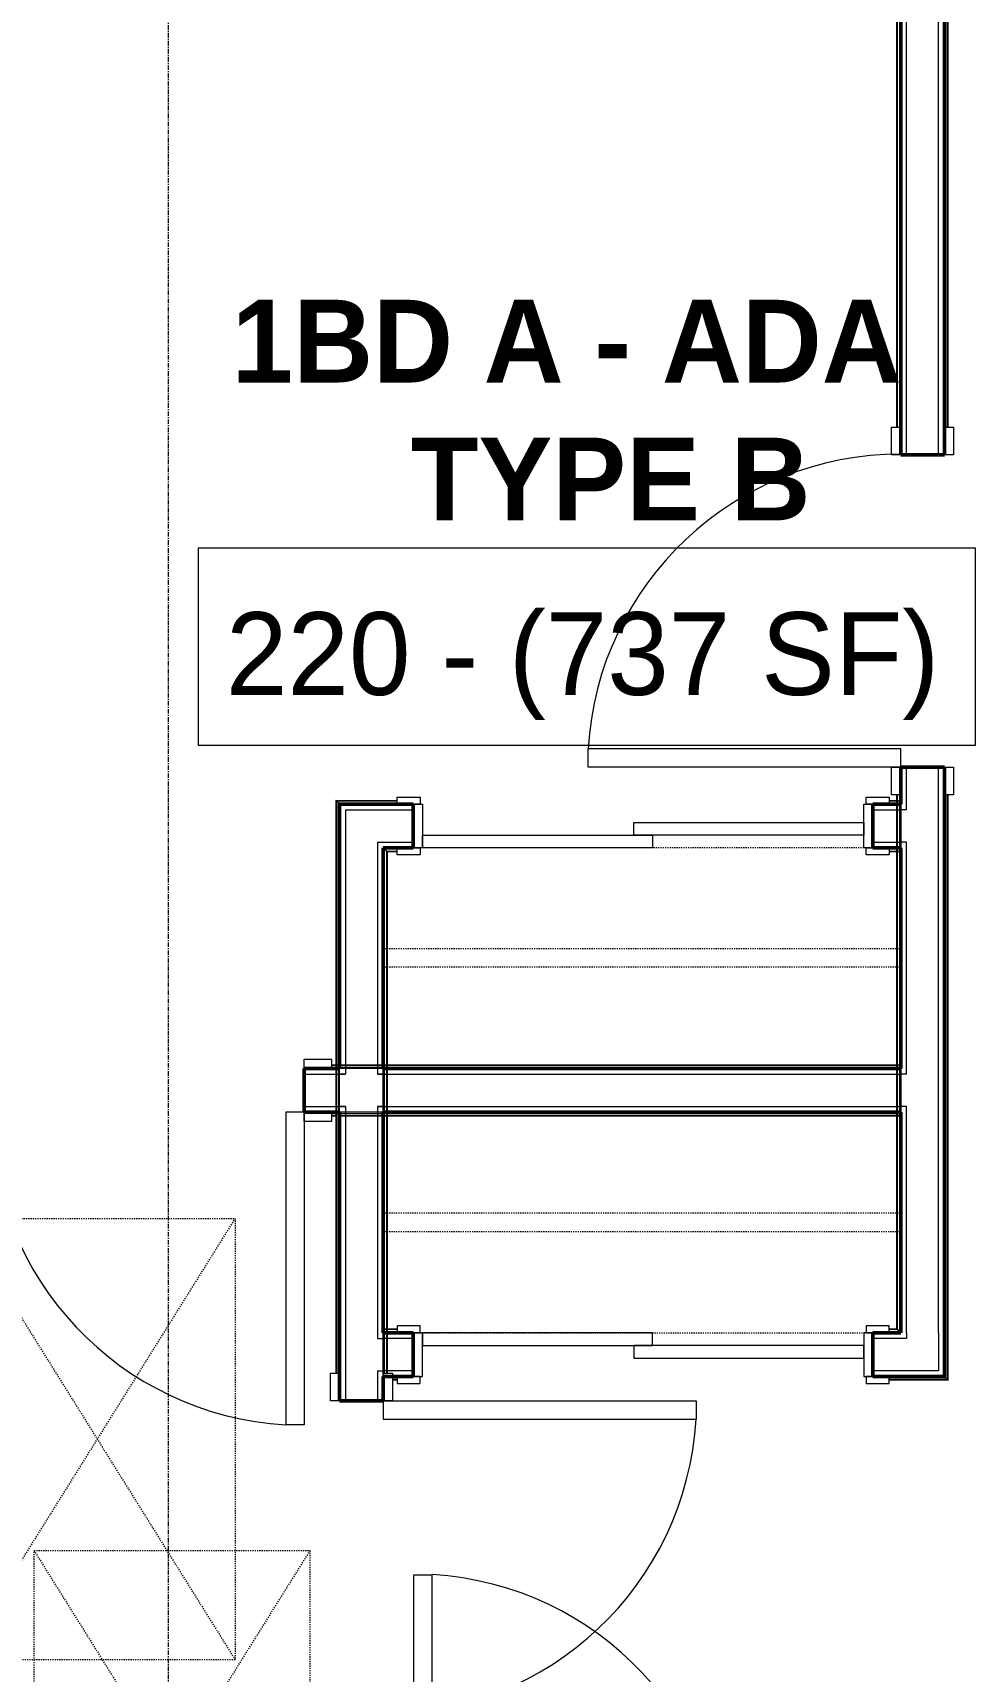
# Model space of a CAD drawing. Header units: inches. Extents: x -4235 to -464, y 9767 to 12344.
# Drawn here: x -3169.1 to -3066.6, y 10523 to 10701.2 of the extents above; entities that cross this region are included whole.
import ezdxf

# ---------------------------------------------------------------- set-up
doc = ezdxf.new("R2010")
doc.units = ezdxf.units.IN
doc.header["$MEASUREMENT"] = 0
doc.linetypes.add('Dash', pattern=[0.25, 0.125, -0.125])
doc.linetypes.add('Grid Line 1_2_', pattern=[0.875, 0.5, -0.125, 0.125, -0.125])
for name, color, linetype, lineweight in [('0-1', 7, 'Continuous', 5), ('0-2', 10, 'Continuous', 9), ('A-AREA-IDEN', 2, 'Continuous', 9), ('A-DOOR-1', 7, 'Continuous', 9), ('A-DOOR-2', 130, 'Continuous', 20), ('A-DOOR-FRAM-1', 130, 'Continuous', 20), ('A-GENM-HDLN-1', 7, 'Dash', 9), ('A-WALL-1', 250, 'Continuous', 50), ('A-WALL-2', 50, 'Continuous', 13), ('A-WALL-3', 10, 'Continuous', 9), ('A-WALL-4', 254, 'Continuous', 9), ('A-WALL-5', 7, 'Continuous', 9), ('Q-CASE-HDLN-1', 7, 'Dash', 9), ('S-GRID-1', 1, 'Grid Line 1_2_', 9)]:
    doc.layers.add(name, color=color, linetype=linetype, lineweight=lineweight)
doc.styles.add('Century Gothic', font='ufonts.com_century-gothic.ttf', dxfattribs={"height": 9})
doc.styles.add('Century Gothic_B', font='GOTHICB.TTF', dxfattribs={"height": 9})

# ---------------------------------------------------------------- blocks, each defined once
blk = doc.blocks.new('Basic Wall _ INT - W4BØF - _5_8 GYP - 2X4 WOOD_BATT_ - 5_8 GYP_ - ___-2682441-BACKGROUND - 2ND FLOOR')
at = {"layer": 'A-WALL-3'}
for p, q in [((-3074.67, 10658.34), (-3074.67, 10655.34)), ((-3074.67, 10620.11), (-3074.67, 10618.34)), ((-3075.02, 10617.65), (-3075.02, 10617.75)), ((-3075.02, 10617.55), (-3075.02, 10617.63)), ((-3075.02, 10617.49), (-3075.02, 10617.54)), ((-3075.02, 10612.59), (-3075.02, 10617.34)), ((-3074.67, 10617.34), (-3074.67, 10612.59)), ((-3075.02, 10612.39), (-3075.02, 10612.44)), ((-3075.02, 10612.31), (-3075.02, 10612.39)), ((-3075.02, 10612.19), (-3075.02, 10612.3)), ((-3075.02, 10588.88), (-3075.02, 10589)), ((-3075.02, 10588.79), (-3075.02, 10588.88)), ((-3075.02, 10588.73), (-3075.02, 10588.79)), ((-3075.02, 10587.97), (-3075.02, 10588.59)), ((-3075.02, 10584.49), (-3075.02, 10587.96)), ((-3074.67, 10588.59), (-3074.67, 10583.84)), ((-3075.02, 10583.84), (-3075.02, 10584.46)), ((-3075.02, 10583.64), (-3075.02, 10583.69)), ((-3075.02, 10583.55), (-3075.02, 10583.64)), ((-3075.02, 10583.43), (-3075.02, 10583.55)), ((-3075.09, 10560.25), (-3075.02, 10560.19)), ((-3075.02, 10560.19), (-3074.88, 10560.05)), ((-3074.88, 10560.04), (-3074.81, 10559.98)), ((-3074.7, 10559.86), (-3074.67, 10559.84))]:
    blk.add_line(p, q, dxfattribs=at)
at = {"layer": 'A-WALL-4'}
for p, q in [((-3075.02, 10658.34), (-3075.02, 10842.51)), ((-3074.67, 10809.24), (-3074.67, 10658.34)), ((-3075.02, 10617.75), (-3075.02, 10618.34)), ((-3074.67, 10618.34), (-3074.67, 10617.34)), ((-3075.09, 10617.65), (-3075.09, 10617.75)), ((-3075.09, 10617.55), (-3075.09, 10617.63)), ((-3075.09, 10617.49), (-3075.09, 10617.54)), ((-3075.09, 10612.59), (-3075.09, 10617.34)), ((-3074.8, 10617.31), (-3074.8, 10612.62)), ((-3075.09, 10612.39), (-3075.09, 10612.44)), ((-3075.09, 10612.31), (-3075.09, 10612.39)), ((-3075.09, 10612.19), (-3075.09, 10612.3)), ((-3075.02, 10589), (-3075.02, 10612.18)), ((-3074.67, 10612.59), (-3074.67, 10588.59)), ((-3075.09, 10588.88), (-3075.09, 10589)), ((-3075.09, 10588.79), (-3075.09, 10588.88)), ((-3075.09, 10588.73), (-3075.09, 10588.79)), ((-3075.09, 10587.97), (-3075.09, 10588.59)), ((-3075.09, 10584.49), (-3075.09, 10587.96)), ((-3074.8, 10588.59), (-3074.8, 10587.97)), ((-3074.8, 10587.96), (-3074.8, 10584.47)), ((-3075.09, 10583.84), (-3075.09, 10584.46)), ((-3074.8, 10584.46), (-3074.8, 10583.84)), ((-3075.09, 10583.64), (-3075.09, 10583.69)), ((-3075.09, 10583.55), (-3075.09, 10583.64)), ((-3075.09, 10583.43), (-3075.09, 10583.55)), ((-3075.02, 10560.19), (-3075.02, 10583.43)), ((-3074.67, 10583.84), (-3074.67, 10559.84))]:
    blk.add_line(p, q, dxfattribs=at)
at = {"layer": 'A-WALL-5'}
for p, q in [((-3075.09, 10658.34), (-3075.09, 10842.51)), ((-3074.8, 10809.24), (-3074.8, 10658.34)), ((-3075.09, 10617.75), (-3075.09, 10618.34)), ((-3074.8, 10618.34), (-3074.8, 10617.34)), ((-3075.09, 10589), (-3075.09, 10612.18)), ((-3074.8, 10612.59), (-3074.8, 10588.59)), ((-3075.09, 10560.25), (-3075.09, 10583.43)), ((-3074.8, 10583.84), (-3074.8, 10559.96))]:
    blk.add_line(p, q, dxfattribs=at)
at = {"layer": 'A-WALL-5', "flags": 128}
for points in [[(-3074.8, 10559.96), (-3074.82, 10559.98), (-3074.88, 10560.04), (-3074.97, 10560.13), (-3075.09, 10560.25)], [(-3074.72, 10559.88), (-3074.74, 10559.9), (-3074.76, 10559.92), (-3074.77, 10559.94), (-3074.79, 10559.95), (-3074.8, 10559.96), (-3074.8, 10559.96)]]:
    blk.add_lwpolyline(points, dxfattribs=at)
blk = doc.blocks.new('Basic Wall _ INT - W4BØF - _5_8 GYP - 2X4 WOOD_BATT_ - 5_8 GYP_ - ___-2682442-BACKGROUND - 2ND FLOOR')
at = {"layer": 'A-WALL-3'}
for p, q in [((-3069.92, 10658.34), (-3069.92, 10655.34)), ((-3069.92, 10621.34), (-3069.92, 10618.34)), ((-3069.92, 10555.09), (-3069.9, 10555.07)), ((-3069.78, 10554.95), (-3069.72, 10554.89)), ((-3069.72, 10554.88), (-3069.57, 10554.74)), ((-3069.57, 10554.74), (-3069.51, 10554.68))]:
    blk.add_line(p, q, dxfattribs=at)
at = {"layer": 'A-WALL-4'}
for p, q in [((-3069.92, 10842.51), (-3069.92, 10658.34)), ((-3069.57, 10658.34), (-3069.57, 10842.51)), ((-3069.92, 10618.34), (-3069.92, 10555.09)), ((-3069.57, 10554.74), (-3069.57, 10618.34))]:
    blk.add_line(p, q, dxfattribs=at)
at = {"layer": 'A-WALL-5'}
for p, q in [((-3069.8, 10658.34), (-3069.8, 10842.51)), ((-3069.51, 10658.34), (-3069.51, 10842.51)), ((-3069.8, 10554.96), (-3069.8, 10618.34)), ((-3069.51, 10554.68), (-3069.51, 10618.34))]:
    blk.add_line(p, q, dxfattribs=at)
at = {"layer": 'A-WALL-5', "flags": 128}
for points in [[(-3069.8, 10554.96), (-3069.8, 10554.97), (-3069.81, 10554.98), (-3069.82, 10554.99), (-3069.84, 10555.01), (-3069.86, 10555.03), (-3069.88, 10555.05)], [(-3069.51, 10554.68), (-3069.63, 10554.8), (-3069.72, 10554.89), (-3069.78, 10554.94), (-3069.8, 10554.96)]]:
    blk.add_lwpolyline(points, dxfattribs=at)
blk = doc.blocks.new('Basic Wall _ INT - W4BØF - _5_8 GYP - 2X4 WOOD_BATT_ - 5_8 GYP_ - ___-2682443-BACKGROUND - 2ND FLOOR')
at = {"layer": 'A-WALL-3'}
for p, q in [((-3130.95, 10559.96), (-3130.95, 10560.25)), ((-3130.95, 10560.25), (-3130.95, 10560.19)), ((-3130.95, 10560.19), (-3130.95, 10560.05)), ((-3130.95, 10560.04), (-3130.95, 10559.98)), ((-3130.95, 10559.9), (-3130.95, 10559.96)), ((-3130.95, 10559.86), (-3130.95, 10559.84)), ((-3130.75, 10560.19), (-3130.8, 10560.19)), ((-3130.65, 10560.19), (-3130.73, 10560.19)), ((-3130.54, 10560.19), (-3130.64, 10560.19)), ((-3129.44, 10559.84), (-3127.69, 10559.84)), ((-3077.69, 10559.84), (-3075.94, 10559.84)), ((-3075.02, 10560.19), (-3075.09, 10560.25)), ((-3074.88, 10560.05), (-3075.02, 10560.19)), ((-3074.81, 10559.98), (-3074.88, 10560.04)), ((-3074.67, 10559.84), (-3074.7, 10559.86))]:
    blk.add_line(p, q, dxfattribs=at)
at = {"layer": 'A-WALL-4'}
for p, q in [((-3130.95, 10559.88), (-3130.95, 10559.9)), ((-3130.95, 10559.84), (-3130.95, 10559.88)), ((-3130.95, 10559.84), (-3129.44, 10559.84)), ((-3130.75, 10560.25), (-3130.8, 10560.25)), ((-3130.65, 10560.25), (-3130.73, 10560.25)), ((-3130.54, 10560.25), (-3130.64, 10560.25)), ((-3129.44, 10560.19), (-3130.54, 10560.19)), ((-3075.02, 10560.19), (-3075.94, 10560.19)), ((-3075.94, 10559.84), (-3074.67, 10559.84))]:
    blk.add_line(p, q, dxfattribs=at)
at = {"layer": 'A-WALL-5'}
for p, q in [((-3129.44, 10559.96), (-3130.95, 10559.96)), ((-3129.44, 10560.25), (-3130.54, 10560.25)), ((-3075.09, 10560.25), (-3075.94, 10560.25)), ((-3074.8, 10559.96), (-3075.94, 10559.96))]:
    blk.add_line(p, q, dxfattribs=at)
at = {"layer": 'A-WALL-5', "flags": 128}
for points in [[(-3075.09, 10560.25), (-3074.97, 10560.13), (-3074.88, 10560.04), (-3074.82, 10559.98), (-3074.8, 10559.96)], [(-3074.8, 10559.96), (-3074.8, 10559.96), (-3074.79, 10559.95), (-3074.77, 10559.94), (-3074.76, 10559.92), (-3074.74, 10559.9), (-3074.72, 10559.88)]]:
    blk.add_lwpolyline(points, dxfattribs=at)
blk = doc.blocks.new('Basic Wall _ INT - W4BØF - _5_8 GYP - 2X4 WOOD_BATT_ - 5_8 GYP_ - ___-2682444-BACKGROUND - 2ND FLOOR')
at = {"layer": 'A-WALL-3'}
for p, q in [((-3129.44, 10555.09), (-3127.69, 10555.09)), ((-3069.9, 10555.07), (-3069.92, 10555.09)), ((-3069.72, 10554.89), (-3069.78, 10554.95)), ((-3069.57, 10554.74), (-3069.72, 10554.88)), ((-3069.51, 10554.68), (-3069.57, 10554.74))]:
    blk.add_line(p, q, dxfattribs=at)
at = {"layer": 'A-WALL-4'}
for p, q in [((-3129.95, 10555.09), (-3129.44, 10555.09)), ((-3129.44, 10554.74), (-3129.95, 10554.74)), ((-3075.94, 10555.09), (-3069.92, 10555.09)), ((-3069.57, 10554.74), (-3075.94, 10554.74))]:
    blk.add_line(p, q, dxfattribs=at)
at = {"layer": 'A-WALL-5'}
for p, q in [((-3129.95, 10554.96), (-3129.44, 10554.96)), ((-3129.44, 10554.68), (-3129.95, 10554.68)), ((-3075.94, 10554.96), (-3069.8, 10554.96)), ((-3069.51, 10554.68), (-3075.94, 10554.68))]:
    blk.add_line(p, q, dxfattribs=at)
at = {"layer": 'A-WALL-5', "flags": 128}
for points in [[(-3069.88, 10555.05), (-3069.86, 10555.03), (-3069.84, 10555.01), (-3069.82, 10554.99), (-3069.81, 10554.98), (-3069.8, 10554.97), (-3069.8, 10554.96)], [(-3069.8, 10554.96), (-3069.78, 10554.94), (-3069.72, 10554.89), (-3069.63, 10554.8), (-3069.51, 10554.68)]]:
    blk.add_lwpolyline(points, dxfattribs=at)
blk = doc.blocks.new('Basic Wall _ INT - W4BØF - _5_8 GYP - 2X4 WOOD_BATT_ - 5_8 GYP_ - ___-2682445-BACKGROUND - 2ND FLOOR')
at = {"layer": 'A-WALL-3'}
for p, q in [((-3136.05, 10617.69), (-3136.11, 10617.75)), ((-3135.9, 10617.55), (-3136.05, 10617.69)), ((-3135.84, 10617.48), (-3135.9, 10617.54)), ((-3135.7, 10617.34), (-3135.72, 10617.36)), ((-3136.05, 10589), (-3136.05, 10588.88)), ((-3136.05, 10588.88), (-3136.05, 10588.79)), ((-3136.05, 10588.79), (-3136.05, 10588.73)), ((-3136.05, 10588.59), (-3136.05, 10583.84)), ((-3135.7, 10583.84), (-3135.7, 10588.59)), ((-3136.05, 10583.69), (-3136.05, 10583.64)), ((-3136.05, 10583.63), (-3136.05, 10583.55)), ((-3136.05, 10583.54), (-3136.05, 10583.43)), ((-3135.7, 10552.46), (-3135.7, 10555.46)), ((-3135.7, 10515.46), (-3135.7, 10518.46)), ((-3136.05, 10458.13), (-3136.05, 10457.54)), ((-3135.7, 10457.54), (-3135.7, 10458.13)), ((-3135.82, 10457.54), (-3136.11, 10457.54)), ((-3136.11, 10457.54), (-3136.05, 10457.54)), ((-3136.05, 10457.54), (-3135.9, 10457.54)), ((-3135.9, 10457.54), (-3135.84, 10457.54)), ((-3135.74, 10457.54), (-3135.82, 10457.54)), ((-3135.7, 10457.54), (-3135.74, 10457.54)), ((-3135.72, 10457.54), (-3135.7, 10457.54))]:
    blk.add_line(p, q, dxfattribs=at)
at = {"layer": 'A-WALL-4'}
for p, q in [((-3136.05, 10617.69), (-3136.05, 10589)), ((-3135.7, 10588.59), (-3135.7, 10617.34)), ((-3136.11, 10589), (-3136.11, 10588.88)), ((-3136.11, 10588.88), (-3136.11, 10588.79)), ((-3136.11, 10588.79), (-3136.11, 10588.73)), ((-3136.11, 10588.59), (-3136.11, 10583.84)), ((-3135.82, 10588.57), (-3135.82, 10584.46)), ((-3135.82, 10584.44), (-3135.82, 10583.84)), ((-3136.11, 10583.69), (-3136.11, 10583.64)), ((-3136.11, 10583.63), (-3136.11, 10583.55)), ((-3136.11, 10583.54), (-3136.11, 10583.43)), ((-3136.05, 10583.43), (-3136.05, 10555.46)), ((-3135.7, 10555.46), (-3135.7, 10583.84)), ((-3136.05, 10515.46), (-3136.05, 10488.13)), ((-3135.7, 10488.13), (-3135.7, 10515.46)), ((-3136.11, 10458.13), (-3136.11, 10457.54)), ((-3135.82, 10458.13), (-3135.82, 10457.54))]:
    blk.add_line(p, q, dxfattribs=at)
at = {"layer": 'A-WALL-5'}
for p, q in [((-3136.11, 10617.75), (-3136.11, 10589)), ((-3135.82, 10617.46), (-3135.82, 10588.59)), ((-3136.11, 10583.43), (-3136.11, 10555.46)), ((-3135.82, 10583.84), (-3135.82, 10555.46)), ((-3136.11, 10515.46), (-3136.11, 10488.13)), ((-3135.82, 10515.46), (-3135.82, 10488.13))]:
    blk.add_line(p, q, dxfattribs=at)
at = {"layer": 'A-WALL-5', "flags": 128}
for points in [[(-3136.11, 10617.75), (-3135.99, 10617.63), (-3135.9, 10617.54), (-3135.84, 10617.48), (-3135.82, 10617.46)], [(-3135.82, 10617.46), (-3135.82, 10617.46), (-3135.81, 10617.45), (-3135.8, 10617.44), (-3135.78, 10617.42), (-3135.76, 10617.4), (-3135.74, 10617.38)]]:
    blk.add_lwpolyline(points, dxfattribs=at)
blk = doc.blocks.new('Basic Wall _ INT - W4BØF - _5_8 GYP - 2X4 WOOD_BATT_ - 5_8 GYP_ - ___-2682446-BACKGROUND - 2ND FLOOR')
at = {"layer": 'A-WALL-3'}
for p, q in [((-3130.92, 10612.57), (-3130.95, 10612.59)), ((-3130.75, 10612.39), (-3130.81, 10612.45)), ((-3130.6, 10612.24), (-3130.74, 10612.38)), ((-3130.54, 10612.18), (-3130.6, 10612.24)), ((-3130.95, 10583.84), (-3130.95, 10588.59)), ((-3130.6, 10588.95), (-3130.6, 10588.88)), ((-3130.6, 10588.87), (-3130.6, 10588.79)), ((-3130.6, 10588.78), (-3130.6, 10588.73)), ((-3130.6, 10588.59), (-3130.6, 10587.96)), ((-3130.6, 10587.94), (-3130.6, 10583.84)), ((-3130.6, 10583.69), (-3130.6, 10583.64)), ((-3130.6, 10583.62), (-3130.6, 10583.55)), ((-3130.6, 10583.53), (-3130.6, 10583.43)), ((-3130.95, 10555.46), (-3130.95, 10559.84)), ((-3130.6, 10560.24), (-3130.6, 10560.13)), ((-3130.6, 10560.12), (-3130.6, 10560.04)), ((-3130.6, 10560.04), (-3130.6, 10559.98)), ((-3130.6, 10559.84), (-3130.6, 10555.46)), ((-3130.95, 10515.46), (-3130.95, 10518.46)), ((-3130.95, 10494.79), (-3130.95, 10499.54)), ((-3130.6, 10499.54), (-3130.6, 10494.79)), ((-3130.95, 10457.54), (-3130.95, 10458.16)), ((-3130.6, 10458.16), (-3130.6, 10457.54)), ((-3130.95, 10457.54), (-3130.92, 10457.54)), ((-3130.91, 10457.54), (-3130.95, 10457.54)), ((-3130.82, 10457.54), (-3130.91, 10457.54)), ((-3130.54, 10457.54), (-3130.82, 10457.54)), ((-3130.81, 10457.54), (-3130.75, 10457.54)), ((-3130.74, 10457.54), (-3130.6, 10457.54)), ((-3130.6, 10457.54), (-3130.54, 10457.54))]:
    blk.add_line(p, q, dxfattribs=at)
at = {"layer": 'A-WALL-4'}
for p, q in [((-3130.95, 10588.59), (-3130.95, 10612.59)), ((-3130.6, 10612.24), (-3130.6, 10589)), ((-3130.82, 10587.96), (-3130.82, 10588.59)), ((-3130.82, 10583.84), (-3130.82, 10587.96)), ((-3130.54, 10588.95), (-3130.54, 10588.88)), ((-3130.54, 10588.87), (-3130.54, 10588.79)), ((-3130.54, 10588.78), (-3130.54, 10588.73)), ((-3130.54, 10588.58), (-3130.54, 10587.96)), ((-3130.54, 10587.94), (-3130.54, 10583.84)), ((-3130.95, 10559.84), (-3130.95, 10583.84)), ((-3130.6, 10583.43), (-3130.6, 10560.25)), ((-3130.54, 10583.69), (-3130.54, 10583.64)), ((-3130.54, 10583.62), (-3130.54, 10583.55)), ((-3130.54, 10583.53), (-3130.54, 10583.43)), ((-3130.82, 10559.24), (-3130.82, 10559.84)), ((-3130.54, 10560.24), (-3130.54, 10560.13)), ((-3130.54, 10560.12), (-3130.54, 10560.04)), ((-3130.54, 10560.03), (-3130.54, 10559.98)), ((-3130.54, 10559.84), (-3130.54, 10555.46)), ((-3130.82, 10555.46), (-3130.82, 10559.21)), ((-3130.95, 10499.54), (-3130.95, 10515.46)), ((-3130.6, 10515.46), (-3130.6, 10500.53)), ((-3130.82, 10498.94), (-3130.82, 10499.54)), ((-3130.82, 10495.41), (-3130.82, 10498.91)), ((-3130.54, 10499.54), (-3130.54, 10494.79)), ((-3130.82, 10494.79), (-3130.82, 10495.39)), ((-3130.95, 10458.16), (-3130.95, 10494.79)), ((-3130.6, 10493.79), (-3130.6, 10458.16)), ((-3130.82, 10457.54), (-3130.82, 10458.16)), ((-3130.54, 10458.16), (-3130.54, 10457.54))]:
    blk.add_line(p, q, dxfattribs=at)
at = {"layer": 'A-WALL-5'}
for p, q in [((-3130.82, 10588.59), (-3130.82, 10612.46)), ((-3130.54, 10612.18), (-3130.54, 10589)), ((-3130.82, 10559.84), (-3130.82, 10583.84)), ((-3130.54, 10583.43), (-3130.54, 10560.25)), ((-3130.82, 10499.54), (-3130.82, 10515.46)), ((-3130.54, 10515.46), (-3130.54, 10500.54)), ((-3130.82, 10458.16), (-3130.82, 10494.79)), ((-3130.54, 10493.79), (-3130.54, 10458.16))]:
    blk.add_line(p, q, dxfattribs=at)
at = {"layer": 'A-WALL-5', "flags": 128}
for points in [[(-3130.91, 10612.55), (-3130.88, 10612.53), (-3130.86, 10612.51), (-3130.85, 10612.49), (-3130.83, 10612.48), (-3130.83, 10612.47), (-3130.82, 10612.46)], [(-3130.82, 10612.46), (-3130.8, 10612.44), (-3130.75, 10612.39), (-3130.65, 10612.3), (-3130.54, 10612.18)]]:
    blk.add_lwpolyline(points, dxfattribs=at)
blk = doc.blocks.new('SWING - SINGLE - FLUSH - 2-10 x 6-8 - PRIVACY-3199405-BACKGROUND - 2ND FLOOR')
at = {"layer": 'A-DOOR-1'}
blk.add_arc((17, -2.37), 34.07, 180, 266.6343, dxfattribs=at)
at = {"layer": 'A-DOOR-2'}
for p, q in [((15, -2.37), (15, -36.38)), ((17, -2.37), (15, -2.37)), ((17, -2.37), (17, -36.38)), ((17, -36.38), (15, -36.38))]:
    blk.add_line(p, q, dxfattribs=at)
at = {"layer": 'A-DOOR-FRAM-1'}
for p, q in [((-20, 2.38), (-20, 3.38)), ((-20, 3.38), (-17, 3.38)), ((-17, 2.38), (-20, 2.38)), ((-17, 3.38), (-17, 2.38)), ((17, 2.38), (17, 3.38)), ((17, 3.38), (20, 3.38)), ((20, 2.38), (17, 2.38)), ((20, 3.38), (20, 2.38)), ((-20, -2.37), (-17, -2.37)), ((-20, -3.37), (-20, -2.37)), ((-17, -3.37), (-20, -3.37)), ((-17, -2.37), (-17, -3.37)), ((17, -2.37), (20, -2.37)), ((17, -3.37), (17, -2.37)), ((20, -3.37), (17, -3.37)), ((20, -2.37), (20, -3.37))]:
    blk.add_line(p, q, dxfattribs=at)
blk = doc.blocks.new('Basic Wall _ INT - W4BØF - _5_8 GYP - 2X4 WOOD_BATT_ - 5_8 GYP_ - ___-2682447-BACKGROUND - 2ND FLOOR')
at = {"layer": 'A-WALL-3'}
for p, q in [((-3136.11, 10617.75), (-3136.05, 10617.69)), ((-3136.05, 10617.69), (-3135.9, 10617.55)), ((-3135.9, 10617.54), (-3135.84, 10617.48)), ((-3135.72, 10617.36), (-3135.7, 10617.34)), ((-3127.69, 10617.34), (-3129.44, 10617.34)), ((-3075.94, 10617.34), (-3077.69, 10617.34)), ((-3075.09, 10617.69), (-3074.97, 10617.69)), ((-3074.97, 10617.69), (-3074.88, 10617.69)), ((-3074.88, 10617.69), (-3074.82, 10617.69)), ((-3074.67, 10617.69), (-3074.67, 10617.75)), ((-3074.67, 10617.75), (-3074.67, 10617.46)), ((-3074.67, 10617.55), (-3074.67, 10617.69)), ((-3074.67, 10617.48), (-3074.67, 10617.54)), ((-3074.67, 10617.46), (-3074.67, 10617.4)), ((-3074.67, 10617.34), (-3074.67, 10617.36))]:
    blk.add_line(p, q, dxfattribs=at)
at = {"layer": 'A-WALL-4'}
for p, q in [((-3136.05, 10617.69), (-3129.44, 10617.69)), ((-3129.44, 10617.34), (-3135.7, 10617.34)), ((-3075.94, 10617.69), (-3075.09, 10617.69)), ((-3074.67, 10617.34), (-3075.94, 10617.34)), ((-3075.09, 10617.75), (-3074.97, 10617.75)), ((-3074.97, 10617.75), (-3074.88, 10617.75)), ((-3074.88, 10617.75), (-3074.82, 10617.75)), ((-3074.67, 10617.4), (-3074.67, 10617.38)), ((-3074.67, 10617.38), (-3074.67, 10617.34))]:
    blk.add_line(p, q, dxfattribs=at)
at = {"layer": 'A-WALL-5'}
for p, q in [((-3136.11, 10617.75), (-3129.44, 10617.75)), ((-3129.44, 10617.46), (-3135.82, 10617.46)), ((-3075.94, 10617.75), (-3075.09, 10617.75)), ((-3074.67, 10617.46), (-3075.94, 10617.46))]:
    blk.add_line(p, q, dxfattribs=at)
at = {"layer": 'A-WALL-5', "flags": 128}
for points in [[(-3135.82, 10617.46), (-3135.84, 10617.48), (-3135.9, 10617.54), (-3135.99, 10617.63), (-3136.11, 10617.75)], [(-3135.74, 10617.38), (-3135.76, 10617.4), (-3135.78, 10617.42), (-3135.8, 10617.44), (-3135.81, 10617.45), (-3135.82, 10617.46), (-3135.82, 10617.46)]]:
    blk.add_lwpolyline(points, dxfattribs=at)
blk = doc.blocks.new('Basic Wall _ INT - W4BØF - _5_8 GYP - 2X4 WOOD_BATT_ - 5_8 GYP_ - ___-2682448-BACKGROUND - 2ND FLOOR')
at = {"layer": 'A-WALL-3'}
for p, q in [((-3130.95, 10612.59), (-3130.92, 10612.57)), ((-3130.81, 10612.45), (-3130.75, 10612.39)), ((-3130.74, 10612.38), (-3130.6, 10612.24)), ((-3130.6, 10612.24), (-3130.54, 10612.18)), ((-3127.69, 10612.59), (-3129.44, 10612.59)), ((-3075.94, 10612.59), (-3077.69, 10612.59)), ((-3075.09, 10612.24), (-3074.99, 10612.24)), ((-3074.97, 10612.24), (-3074.89, 10612.24)), ((-3074.88, 10612.24), (-3074.83, 10612.24)), ((-3074.67, 10612.57), (-3074.67, 10612.59)), ((-3074.67, 10612.53), (-3074.67, 10612.46)), ((-3074.67, 10612.46), (-3074.67, 10612.18)), ((-3074.67, 10612.39), (-3074.67, 10612.45)), ((-3074.67, 10612.24), (-3074.67, 10612.38)), ((-3074.67, 10612.18), (-3074.67, 10612.24))]:
    blk.add_line(p, q, dxfattribs=at)
at = {"layer": 'A-WALL-4'}
for p, q in [((-3129.44, 10612.59), (-3130.95, 10612.59)), ((-3130.6, 10612.24), (-3129.44, 10612.24)), ((-3074.67, 10612.59), (-3075.94, 10612.59)), ((-3075.94, 10612.24), (-3075.09, 10612.24)), ((-3075.09, 10612.18), (-3074.99, 10612.18)), ((-3074.97, 10612.18), (-3074.89, 10612.18)), ((-3074.88, 10612.18), (-3074.83, 10612.18)), ((-3074.67, 10612.59), (-3074.67, 10612.55)), ((-3074.67, 10612.55), (-3074.67, 10612.53))]:
    blk.add_line(p, q, dxfattribs=at)
at = {"layer": 'A-WALL-5'}
for p, q in [((-3130.82, 10612.46), (-3129.44, 10612.46)), ((-3130.54, 10612.18), (-3129.44, 10612.18)), ((-3075.94, 10612.46), (-3074.67, 10612.46)), ((-3075.94, 10612.18), (-3075.09, 10612.18))]:
    blk.add_line(p, q, dxfattribs=at)
at = {"layer": 'A-WALL-5', "flags": 128}
for points in [[(-3130.82, 10612.46), (-3130.83, 10612.47), (-3130.83, 10612.48), (-3130.85, 10612.49), (-3130.86, 10612.51), (-3130.88, 10612.53), (-3130.91, 10612.55)], [(-3130.54, 10612.18), (-3130.65, 10612.3), (-3130.75, 10612.39), (-3130.8, 10612.44), (-3130.82, 10612.46)]]:
    blk.add_lwpolyline(points, dxfattribs=at)
blk = doc.blocks.new('SLIDING - FLUSH - 4-0 x 6-8-3203583-BACKGROUND - 2ND FLOOR')
at = {"layer": 'A-DOOR-1'}
for p, q in [((-26.75, 3.25), (-24.25, 3.25)), ((-26.75, 2.5), (-26.75, 3.25)), ((-24.25, 2.5), (-26.75, 2.5)), ((-24.25, 3.25), (-24.25, 2.5)), ((24.25, 3.25), (26.75, 3.25)), ((24.25, 2.5), (24.25, 3.25)), ((26.75, 2.5), (24.25, 2.5)), ((26.75, 3.25), (26.75, 2.5)), ((-26.75, -2.25), (-24.25, -2.25)), ((-26.75, -3), (-26.75, -2.25)), ((-24.25, -3), (-26.75, -3)), ((-24.25, -2.25), (-24.25, -3)), ((24.25, -2.25), (26.75, -2.25)), ((24.25, -3), (24.25, -2.25)), ((26.75, -3), (24.25, -3)), ((26.75, -2.25), (26.75, -3))]:
    blk.add_line(p, q, dxfattribs=at)
at = {"layer": 'A-DOOR-2'}
for p, q in [((-1, -0.88), (-1, 0.5)), ((-1, 0.5), (24, 0.5)), ((24, 0.5), (24, -0.88)), ((-24, -2.25), (-24, -0.88)), ((-24, -0.88), (1, -0.88)), ((24, -0.88), (-1, -0.88)), ((1, -0.88), (1, -2.25)), ((1, -2.25), (-24, -2.25))]:
    blk.add_line(p, q, dxfattribs=at)
at = {"layer": 'A-DOOR-FRAM-1'}
for p, q in [((-25, -2.25), (-25, 2.5)), ((-25, 2.5), (-24, 2.5)), ((-24, 2.5), (-24, -2.25)), ((24, 2.5), (25, 2.5)), ((24, -2.25), (24, 2.5)), ((25, 2.5), (25, -2.25)), ((-24, -2.25), (-25, -2.25)), ((25, -2.25), (24, -2.25))]:
    blk.add_line(p, q, dxfattribs=at)
blk = doc.blocks.new('OD_CW_Closet - OD_CW_Closet-3086694-BACKGROUND - 2ND FLOOR')
at = {"layer": 'Q-CASE-HDLN-1'}
for p, q in [((57.01, 24), (0.74, 24)), ((0.74, 24), (0.74, 0)), ((57.01, 0), (57.01, 24)), ((0.74, 13), (57.01, 13)), ((0.74, 11), (57.01, 11)), ((0.74, 0), (57.01, 0))]:
    blk.add_line(p, q, dxfattribs=at)
blk = doc.blocks.new('Basic Wall _ INT - W4BØF - _5_8 GYP - 2X4 WOOD_BATT_ - 5_8 GYP_ - ___-2682449-BACKGROUND - 2ND FLOOR')
at = {"layer": 'A-WALL-3'}
for p, q in [((-3202.57, 10589), (-3202.57, 10588.94)), ((-3202.57, 10588.94), (-3202.57, 10588.8)), ((-3202.57, 10588.94), (-3200.07, 10588.94)), ((-3202.57, 10588.79), (-3202.57, 10588.73)), ((-3202.57, 10588.61), (-3202.57, 10588.59)), ((-3200.07, 10588.59), (-3202.57, 10588.59)), ((-3173.57, 10588.59), (-3176.57, 10588.59)), ((-3136.11, 10588.94), (-3135.94, 10588.94)), ((-3135.69, 10588.94), (-3130.96, 10588.94)), ((-3130.75, 10588.94), (-3130.69, 10588.94)), ((-3130.65, 10588.94), (-3130.54, 10588.94)), ((-3075.09, 10588.94), (-3074.97, 10588.94)), ((-3074.92, 10588.94), (-3074.88, 10588.94)), ((-3074.67, 10588.94), (-3074.67, 10589)), ((-3074.67, 10589), (-3074.67, 10588.71)), ((-3074.67, 10588.8), (-3074.67, 10588.94)), ((-3074.67, 10588.73), (-3074.67, 10588.79)), ((-3074.67, 10588.71), (-3074.67, 10588.65)), ((-3074.67, 10588.59), (-3074.67, 10588.61))]:
    blk.add_line(p, q, dxfattribs=at)
at = {"layer": 'A-WALL-4'}
for p, q in [((-3202.57, 10588.73), (-3202.57, 10589)), ((-3202.57, 10589), (-3200.07, 10589)), ((-3202.57, 10588.71), (-3202.57, 10588.73)), ((-3200.07, 10588.71), (-3202.57, 10588.71)), ((-3202.57, 10588.71), (-3202.57, 10588.71)), ((-3202.57, 10588.65), (-3202.57, 10588.71)), ((-3202.57, 10588.63), (-3202.57, 10588.65)), ((-3202.57, 10588.59), (-3202.57, 10588.63)), ((-3200.07, 10588.94), (-3176.57, 10588.94)), ((-3176.57, 10588.59), (-3200.07, 10588.59)), ((-3136.57, 10588.94), (-3136.11, 10588.94)), ((-3074.67, 10588.59), (-3136.57, 10588.59)), ((-3136.11, 10589), (-3135.94, 10589)), ((-3130.95, 10588.71), (-3135.7, 10588.71)), ((-3135.69, 10589), (-3130.96, 10589)), ((-3130.75, 10589), (-3130.69, 10589)), ((-3130.65, 10589), (-3130.54, 10589)), ((-3130.54, 10588.94), (-3075.09, 10588.94)), ((-3075.09, 10589), (-3074.97, 10589)), ((-3074.92, 10589), (-3074.88, 10589)), ((-3074.67, 10588.65), (-3074.67, 10588.63)), ((-3074.67, 10588.63), (-3074.67, 10588.59))]:
    blk.add_line(p, q, dxfattribs=at)
at = {"layer": 'A-WALL-5'}
for p, q in [((-3200.07, 10589), (-3176.57, 10589)), ((-3176.57, 10588.71), (-3200.07, 10588.71)), ((-3136.57, 10589), (-3136.11, 10589)), ((-3135.7, 10588.71), (-3136.57, 10588.71)), ((-3074.67, 10588.71), (-3130.95, 10588.71)), ((-3130.54, 10589), (-3075.09, 10589))]:
    blk.add_line(p, q, dxfattribs=at)
blk = doc.blocks.new('Basic Wall _ INT - W4BØF - _5_8 GYP - 2X4 WOOD_BATT_ - 5_8 GYP_ - ___-2682450-BACKGROUND - 2ND FLOOR')
at = {"layer": 'A-WALL-3'}
for p, q in [((-3202.57, 10583.84), (-3202.57, 10583.82)), ((-3200.07, 10583.84), (-3202.57, 10583.84)), ((-3202.57, 10583.7), (-3202.57, 10583.64)), ((-3202.57, 10583.63), (-3202.57, 10583.49)), ((-3202.57, 10583.49), (-3202.57, 10583.43)), ((-3202.57, 10583.49), (-3201.07, 10583.49)), ((-3173.57, 10583.84), (-3176.57, 10583.84)), ((-3136.11, 10583.49), (-3135.99, 10583.49)), ((-3135.69, 10583.49), (-3131.57, 10583.49)), ((-3131.55, 10583.49), (-3130.95, 10583.49)), ((-3130.75, 10583.49), (-3130.54, 10583.49)), ((-3075.09, 10583.49), (-3074.97, 10583.49)), ((-3074.93, 10583.49), (-3074.88, 10583.49)), ((-3074.67, 10583.82), (-3074.67, 10583.84)), ((-3074.67, 10583.78), (-3074.67, 10583.71)), ((-3074.67, 10583.71), (-3074.67, 10583.43)), ((-3074.67, 10583.64), (-3074.67, 10583.7)), ((-3074.67, 10583.49), (-3074.67, 10583.63)), ((-3074.67, 10583.43), (-3074.67, 10583.49))]:
    blk.add_line(p, q, dxfattribs=at)
at = {"layer": 'A-WALL-4'}
for p, q in [((-3202.57, 10583.8), (-3202.57, 10583.84)), ((-3202.57, 10583.71), (-3202.57, 10583.8)), ((-3202.57, 10583.71), (-3200.07, 10583.71)), ((-3202.57, 10583.55), (-3202.57, 10583.71)), ((-3202.57, 10583.43), (-3202.57, 10583.55)), ((-3202.57, 10583.43), (-3201.07, 10583.43)), ((-3176.57, 10583.84), (-3200.07, 10583.84)), ((-3177.07, 10583.49), (-3176.57, 10583.49)), ((-3131.57, 10583.84), (-3136.57, 10583.84)), ((-3136.57, 10583.49), (-3136.11, 10583.49)), ((-3136.11, 10583.43), (-3135.99, 10583.43)), ((-3135.7, 10583.71), (-3131.57, 10583.71)), ((-3135.69, 10583.43), (-3131.57, 10583.43)), ((-3074.67, 10583.84), (-3131.56, 10583.84)), ((-3131.55, 10583.71), (-3130.95, 10583.71)), ((-3131.55, 10583.43), (-3130.95, 10583.43)), ((-3130.75, 10583.43), (-3130.54, 10583.43)), ((-3130.54, 10583.49), (-3075.09, 10583.49)), ((-3075.09, 10583.43), (-3074.97, 10583.43)), ((-3074.93, 10583.43), (-3074.88, 10583.43)), ((-3074.67, 10583.84), (-3074.67, 10583.8)), ((-3074.67, 10583.8), (-3074.67, 10583.78))]:
    blk.add_line(p, q, dxfattribs=at)
at = {"layer": 'A-WALL-5'}
for p, q in [((-3200.07, 10583.71), (-3176.57, 10583.71)), ((-3177.07, 10583.43), (-3176.57, 10583.43)), ((-3136.57, 10583.71), (-3135.7, 10583.71)), ((-3136.57, 10583.43), (-3136.11, 10583.43)), ((-3130.95, 10583.71), (-3074.67, 10583.71)), ((-3130.54, 10583.43), (-3075.09, 10583.43))]:
    blk.add_line(p, q, dxfattribs=at)
blk = doc.blocks.new('SLIDING - FLUSH - 4-0 x 6-8-3203584-BACKGROUND - 2ND FLOOR')
at = {"layer": 'A-DOOR-1'}
for p, q in [((-24.25, 3), (-26.75, 3)), ((-26.75, 3), (-26.75, 2.25)), ((-26.75, 2.25), (-24.25, 2.25)), ((-24.25, 2.25), (-24.25, 3)), ((24.25, 3), (24.25, 2.25)), ((26.75, 3), (24.25, 3)), ((24.25, 2.25), (26.75, 2.25)), ((26.75, 2.25), (26.75, 3)), ((-24.25, -2.5), (-26.75, -2.5)), ((-26.75, -2.5), (-26.75, -3.25)), ((-26.75, -3.25), (-24.25, -3.25)), ((-24.25, -3.25), (-24.25, -2.5)), ((26.75, -2.5), (24.25, -2.5)), ((24.25, -2.5), (24.25, -3.25)), ((24.25, -3.25), (26.75, -3.25)), ((26.75, -3.25), (26.75, -2.5))]:
    blk.add_line(p, q, dxfattribs=at)
at = {"layer": 'A-DOOR-2'}
for p, q in [((1, 2.25), (-24, 2.25)), ((-24, 2.25), (-24, 0.88)), ((1, 0.88), (1, 2.25)), ((-24, 0.88), (1, 0.88)), ((24, 0.88), (-1, 0.88)), ((-1, 0.88), (-1, -0.5)), ((24, -0.5), (24, 0.88)), ((-1, -0.5), (24, -0.5))]:
    blk.add_line(p, q, dxfattribs=at)
at = {"layer": 'A-DOOR-FRAM-1'}
for p, q in [((-24, 2.25), (-25, 2.25)), ((-25, 2.25), (-25, -2.5)), ((-24, -2.5), (-24, 2.25)), ((25, 2.25), (24, 2.25)), ((24, 2.25), (24, -2.5)), ((25, -2.5), (25, 2.25)), ((-25, -2.5), (-24, -2.5)), ((24, -2.5), (25, -2.5))]:
    blk.add_line(p, q, dxfattribs=at)
blk = doc.blocks.new('ADA Clearances - 30_x48_-1721104-BACKGROUND - 2ND FLOOR')
at = {"layer": 'A-GENM-HDLN-1'}
for p, q in [((15, 24), (-15, -24)), ((-15, 24), (15, -24)), ((-15, -24), (-15, 24)), ((-15, 24), (15, 24)), ((15, 24), (15, -24)), ((15, -24), (-15, -24))]:
    blk.add_line(p, q, dxfattribs=at)
blk = doc.blocks.new('ADA Clearances - 30_x48_-V131-BACKGROUND - 2ND FLOOR')
at = {"layer": 'A-GENM-HDLN-1'}
for p, q in [((15, 24), (-15, -24)), ((-15, 24), (15, -24)), ((-15, 24), (15, 24)), ((15, 24), (15, -24)), ((15, -24), (-15, -24))]:
    blk.add_line(p, q, dxfattribs=at)
blk = doc.blocks.new('CTR - 1st Phase - Unit Layouts_rvt-1-BACKGROUND - 2ND FLOOR')
at = {"layer": 'A-WALL-1'}
for p, q in [((-3074.67, 10843.14), (-3074.67, 10655.34)), ((-3069.92, 10655.34), (-3069.92, 10843.14)), ((-3074.67, 10655.34), (-3069.92, 10655.34)), ((-3074.67, 10621.34), (-3074.67, 10617.34)), ((-3069.92, 10621.34), (-3074.67, 10621.34)), ((-3069.92, 10559.84), (-3069.92, 10621.34)), ((-3135.07, 10617.34), (-3135.7, 10617.34)), ((-3135.7, 10617.34), (-3135.7, 10588.59)), ((-3130.95, 10617.34), (-3135.07, 10617.34)), ((-3127.69, 10617.34), (-3130.95, 10617.34)), ((-3127.69, 10612.59), (-3127.69, 10617.34)), ((-3074.67, 10617.34), (-3077.69, 10617.34)), ((-3077.69, 10617.34), (-3077.69, 10612.59)), ((-3130.95, 10588.59), (-3130.95, 10612.59)), ((-3130.95, 10612.59), (-3127.69, 10612.59)), ((-3077.69, 10612.59), (-3074.67, 10612.59)), ((-3074.67, 10612.59), (-3074.67, 10588.59)), ((-3135.7, 10588.59), (-3139.57, 10588.59)), ((-3139.57, 10588.59), (-3139.57, 10583.84)), ((-3074.67, 10588.59), (-3130.95, 10588.59)), ((-3139.57, 10583.84), (-3135.7, 10583.84)), ((-3135.7, 10583.84), (-3135.7, 10552.46)), ((-3130.95, 10559.84), (-3130.95, 10583.84)), ((-3130.95, 10583.84), (-3074.67, 10583.84)), ((-3074.67, 10583.84), (-3074.67, 10559.84)), ((-3127.69, 10559.84), (-3130.95, 10559.84)), ((-3127.69, 10555.09), (-3127.69, 10559.84)), ((-3074.67, 10559.84), (-3077.69, 10559.84)), ((-3077.69, 10559.84), (-3077.69, 10555.09)), ((-3069.92, 10555.71), (-3069.92, 10559.84)), ((-3069.92, 10555.09), (-3069.92, 10555.71)), ((-3130.95, 10555.09), (-3127.69, 10555.09)), ((-3130.95, 10552.46), (-3130.95, 10555.09)), ((-3077.69, 10555.09), (-3069.92, 10555.09)), ((-3135.7, 10552.46), (-3130.95, 10552.46))]:
    blk.add_line(p, q, dxfattribs=at)
at = {"layer": 'A-WALL-2'}
for p, q in [((-3074.05, 10655.34), (-3074.05, 10842.51)), ((-3070.55, 10655.34), (-3070.55, 10842.51)), ((-3074.05, 10616.71), (-3074.05, 10621.34)), ((-3070.55, 10559.84), (-3070.55, 10621.34)), ((-3135.07, 10616.71), (-3135.07, 10587.96)), ((-3135.07, 10616.71), (-3131.57, 10616.71)), ((-3131.57, 10616.71), (-3130.95, 10616.71)), ((-3130.95, 10616.71), (-3127.69, 10616.71)), ((-3077.69, 10616.71), (-3074.67, 10616.71)), ((-3074.05, 10616.71), (-3074.67, 10616.71)), ((-3131.57, 10613.21), (-3131.57, 10587.96)), ((-3131.57, 10613.21), (-3130.95, 10613.21)), ((-3130.95, 10613.21), (-3127.69, 10613.21)), ((-3077.69, 10613.21), (-3074.67, 10613.21)), ((-3074.05, 10613.21), (-3074.67, 10613.21)), ((-3074.05, 10587.96), (-3074.05, 10613.21)), ((-3139.57, 10587.96), (-3135.7, 10587.96)), ((-3135.7, 10587.96), (-3135.07, 10587.96)), ((-3135.07, 10587.96), (-3135.7, 10587.96)), ((-3131.57, 10587.96), (-3130.95, 10587.96)), ((-3130.95, 10587.96), (-3131.57, 10587.96)), ((-3130.95, 10587.96), (-3074.67, 10587.96)), ((-3074.05, 10587.96), (-3074.67, 10587.96)), ((-3139.57, 10584.46), (-3135.7, 10584.46)), ((-3135.07, 10584.46), (-3135.7, 10584.46)), ((-3135.7, 10584.46), (-3135.07, 10584.46)), ((-3135.07, 10584.46), (-3135.07, 10552.46)), ((-3130.95, 10584.46), (-3131.57, 10584.46)), ((-3131.57, 10584.46), (-3131.57, 10559.21)), ((-3131.57, 10584.46), (-3130.95, 10584.46)), ((-3130.95, 10584.46), (-3074.67, 10584.46)), ((-3074.05, 10584.46), (-3074.67, 10584.46)), ((-3074.05, 10559.84), (-3074.05, 10584.46)), ((-3074.05, 10559.84), (-3074.05, 10559.21)), ((-3070.55, 10559.84), (-3070.55, 10559.21)), ((-3131.57, 10559.21), (-3130.95, 10559.21)), ((-3127.69, 10559.21), (-3130.95, 10559.21)), ((-3074.05, 10559.21), (-3077.69, 10559.21)), ((-3070.55, 10559.21), (-3070.55, 10555.71)), ((-3131.57, 10555.71), (-3130.95, 10555.71)), ((-3131.57, 10555.71), (-3131.57, 10552.46)), ((-3127.69, 10555.71), (-3130.95, 10555.71)), ((-3070.55, 10555.71), (-3077.69, 10555.71))]:
    blk.add_line(p, q, dxfattribs=at)
at = {"layer": 'A-WALL-3'}
for p, q in [((-3069.92, 10658.34), (-3069.92, 10842.51)), ((-3074.67, 10809.24), (-3074.67, 10658.34)), ((-3074.67, 10658.34), (-3074.67, 10655.34)), ((-3069.92, 10655.34), (-3069.92, 10658.34)), ((-3069.92, 10618.34), (-3069.92, 10621.34)), ((-3074.67, 10618.34), (-3074.67, 10617.75)), ((-3069.92, 10559.84), (-3069.92, 10618.34)), ((-3135.7, 10617.34), (-3130.95, 10617.34)), ((-3135.7, 10617.34), (-3135.7, 10589)), ((-3129.44, 10617.34), (-3130.95, 10617.34)), ((-3127.69, 10617.34), (-3129.44, 10617.34)), ((-3127.69, 10617.34), (-3127.69, 10612.59)), ((-3075.94, 10617.34), (-3077.69, 10617.34)), ((-3077.69, 10612.59), (-3077.69, 10617.34)), ((-3075.09, 10617.34), (-3075.94, 10617.34)), ((-3074.98, 10617.34), (-3075.09, 10617.34)), ((-3074.88, 10617.34), (-3074.97, 10617.34)), ((-3074.82, 10617.34), (-3074.88, 10617.34)), ((-3074.67, 10617.75), (-3074.67, 10617.48)), ((-3130.95, 10589), (-3130.95, 10612.59)), ((-3130.95, 10612.59), (-3129.44, 10612.59)), ((-3129.44, 10612.59), (-3127.69, 10612.59)), ((-3077.69, 10612.59), (-3075.94, 10612.59)), ((-3075.94, 10612.59), (-3075.09, 10612.59)), ((-3075.09, 10612.59), (-3074.98, 10612.59)), ((-3074.97, 10612.59), (-3074.89, 10612.59)), ((-3074.88, 10612.59), (-3074.83, 10612.59)), ((-3074.67, 10612.44), (-3074.67, 10612.18)), ((-3074.67, 10612.18), (-3074.67, 10589)), ((-3136.11, 10588.59), (-3136.57, 10588.59)), ((-3135.94, 10588.59), (-3136.11, 10588.59)), ((-3135.7, 10589), (-3135.7, 10588.88)), ((-3135.7, 10588.88), (-3135.7, 10588.79)), ((-3135.7, 10588.79), (-3135.7, 10588.73)), ((-3130.95, 10588.88), (-3130.95, 10588.95)), ((-3130.95, 10588.79), (-3130.95, 10588.87)), ((-3130.95, 10588.73), (-3130.95, 10588.78)), ((-3130.69, 10588.59), (-3130.75, 10588.59)), ((-3130.54, 10588.59), (-3130.65, 10588.59)), ((-3075.09, 10588.59), (-3130.54, 10588.59)), ((-3074.97, 10588.59), (-3075.09, 10588.59)), ((-3074.88, 10588.59), (-3074.93, 10588.59)), ((-3074.67, 10589), (-3074.67, 10588.73)), ((-3136.57, 10583.84), (-3136.11, 10583.84)), ((-3136.11, 10583.84), (-3135.95, 10583.84)), ((-3135.7, 10583.69), (-3135.7, 10583.64)), ((-3135.7, 10583.63), (-3135.7, 10583.55)), ((-3135.7, 10583.54), (-3135.7, 10583.43)), ((-3135.7, 10583.43), (-3135.7, 10555.46)), ((-3130.95, 10583.64), (-3130.95, 10583.69)), ((-3130.95, 10583.55), (-3130.95, 10583.62)), ((-3130.95, 10583.43), (-3130.95, 10583.53)), ((-3130.95, 10560.25), (-3130.95, 10583.43)), ((-3130.75, 10583.84), (-3130.7, 10583.84)), ((-3130.65, 10583.84), (-3130.54, 10583.84)), ((-3130.54, 10583.84), (-3075.09, 10583.84)), ((-3075.09, 10583.84), (-3074.97, 10583.84)), ((-3074.93, 10583.84), (-3074.88, 10583.84)), ((-3074.67, 10583.69), (-3074.67, 10583.43)), ((-3074.67, 10583.43), (-3074.67, 10559.84)), ((-3130.95, 10559.98), (-3130.95, 10560.25)), ((-3130.75, 10559.84), (-3130.8, 10559.84)), ((-3130.65, 10559.84), (-3130.74, 10559.84)), ((-3130.54, 10559.84), (-3130.64, 10559.84)), ((-3129.44, 10559.84), (-3130.54, 10559.84)), ((-3127.69, 10559.84), (-3129.44, 10559.84)), ((-3127.69, 10559.84), (-3127.69, 10555.09)), ((-3077.69, 10555.09), (-3077.69, 10559.84)), ((-3075.94, 10559.84), (-3077.69, 10559.84)), ((-3074.67, 10559.84), (-3075.94, 10559.84)), ((-3069.92, 10559.84), (-3069.92, 10555.09)), ((-3135.7, 10555.46), (-3135.7, 10552.46)), ((-3129.95, 10555.09), (-3129.44, 10555.09)), ((-3129.44, 10555.09), (-3127.69, 10555.09)), ((-3075.94, 10555.09), (-3069.92, 10555.09))]:
    blk.add_line(p, q, dxfattribs=at)
at = {"layer": 'A-WALL-4'}
for p, q in [((-3069.92, 10655.34), (-3074.67, 10655.34)), ((-3074.67, 10621.34), (-3069.92, 10621.34)), ((-3139.57, 10583.84), (-3139.57, 10588.59)), ((-3130.95, 10552.46), (-3135.7, 10552.46))]:
    blk.add_line(p, q, dxfattribs=at)
at = {"layer": '0-2'}
for name, p in [('Basic Wall _ INT - W4BØF - _5_8 GYP - 2X4 WOOD_BATT_ - 5_8 GYP_ - ___-2682441-BACKGROUND - 2ND FLOOR', (0, 0)), ('Basic Wall _ INT - W4BØF - _5_8 GYP - 2X4 WOOD_BATT_ - 5_8 GYP_ - ___-2682442-BACKGROUND - 2ND FLOOR', (0, 0)), ('SLIDING - FLUSH - 4-0 x 6-8-3203583-BACKGROUND - 2ND FLOOR', (-3102.69, 10614.84)), ('Basic Wall _ INT - W4BØF - _5_8 GYP - 2X4 WOOD_BATT_ - 5_8 GYP_ - ___-2682445-BACKGROUND - 2ND FLOOR', (0, 0)), ('Basic Wall _ INT - W4BØF - _5_8 GYP - 2X4 WOOD_BATT_ - 5_8 GYP_ - ___-2682447-BACKGROUND - 2ND FLOOR', (0, 0)), ('Basic Wall _ INT - W4BØF - _5_8 GYP - 2X4 WOOD_BATT_ - 5_8 GYP_ - ___-2682446-BACKGROUND - 2ND FLOOR', (0, 0)), ('Basic Wall _ INT - W4BØF - _5_8 GYP - 2X4 WOOD_BATT_ - 5_8 GYP_ - ___-2682448-BACKGROUND - 2ND FLOOR', (0, 0)), ('SWING - SINGLE - FLUSH - 2-10 x 6-8 - PRIVACY-3199405-BACKGROUND - 2ND FLOOR', (-3156.57, 10586.21)), ('Basic Wall _ INT - W4BØF - _5_8 GYP - 2X4 WOOD_BATT_ - 5_8 GYP_ - ___-2682449-BACKGROUND - 2ND FLOOR', (0, 0)), ('Basic Wall _ INT - W4BØF - _5_8 GYP - 2X4 WOOD_BATT_ - 5_8 GYP_ - ___-2682450-BACKGROUND - 2ND FLOOR', (0, 0)), ('ADA Clearances - 30_x48_-V131-BACKGROUND - 2ND FLOOR', (-3162.07, 10548.29)), ('Basic Wall _ INT - W4BØF - _5_8 GYP - 2X4 WOOD_BATT_ - 5_8 GYP_ - ___-2682443-BACKGROUND - 2ND FLOOR', (0, 0)), ('SLIDING - FLUSH - 4-0 x 6-8-3203584-BACKGROUND - 2ND FLOOR', (-3102.69, 10557.59)), ('Basic Wall _ INT - W4BØF - _5_8 GYP - 2X4 WOOD_BATT_ - 5_8 GYP_ - ___-2682444-BACKGROUND - 2ND FLOOR', (0, 0)), ('ADA Clearances - 30_x48_-1721104-BACKGROUND - 2ND FLOOR', (-3153.94, 10512.16))]:
    blk.add_blockref(name, p, dxfattribs=at)
for name, p, rotation in [('SWING - SINGLE - FLUSH - 2-10 x 6-8 - PRIVACY-3199405-BACKGROUND - 2ND FLOOR', (-3072.3, 10638.34), 269.9999999999845), ('OD_CW_Closet - OD_CW_Closet-3086694-BACKGROUND - 2ND FLOOR', (-3073.94, 10612.59), 180), ('OD_CW_Closet - OD_CW_Closet-3086694-BACKGROUND - 2ND FLOOR', (-3073.94, 10583.84), 180), ('SWING - SINGLE - FLUSH - 2-10 x 6-8 - PRIVACY-3199405-BACKGROUND - 2ND FLOOR', (-3133.32, 10535.46), 89.99999999991647), ('SWING - SINGLE - FLUSH - 2-10 x 6-8 - PRIVACY-3199405-BACKGROUND - 2ND FLOOR', (-3110.62, 10497.16), 180)]:
    blk.add_blockref(name, p, dxfattribs=dict(at, rotation=rotation))

msp = doc.modelspace()

# ---------------------------------------------------------------- linework, layer by layer
at = {"layer": 'A-AREA-IDEN', "flags": 128}
msp.add_lwpolyline([(-3151.07, 10645.21), (-3066.57, 10645.21), (-3066.57, 10623.72), (-3151.07, 10623.72)], close=True, dxfattribs=at)
at = {"layer": 'S-GRID-1'}
msp.add_line((-3154.32, 9836.18), (-3154.32, 12294.59), dxfattribs=at)

# ---------------------------------------------------------------- block references
at = {"layer": '0-1'}
msp.add_blockref('CTR - 1st Phase - Unit Layouts_rvt-1-BACKGROUND - 2ND FLOOR', (0, 0), dxfattribs=at)

# ---------------------------------------------------------------- texts
at = {"layer": 'A-AREA-IDEN', "char_height": 9, "attachment_point": 1}
for s, insert, width, style in [('1BD A - ADA', (-3147.45, 10672.19), 93.324, 'Century Gothic_B'), ('TYPE B', (-3127.95, 10657.19), 46.359, 'Century Gothic_B'), ('220 - (737 SF)', (-3148.07, 10638.21), 94.839, 'Century Gothic')]:
    msp.add_mtext(s, dxfattribs=dict(at, insert=insert, width=width, style=style))

doc.saveas('drawing.dxf')
